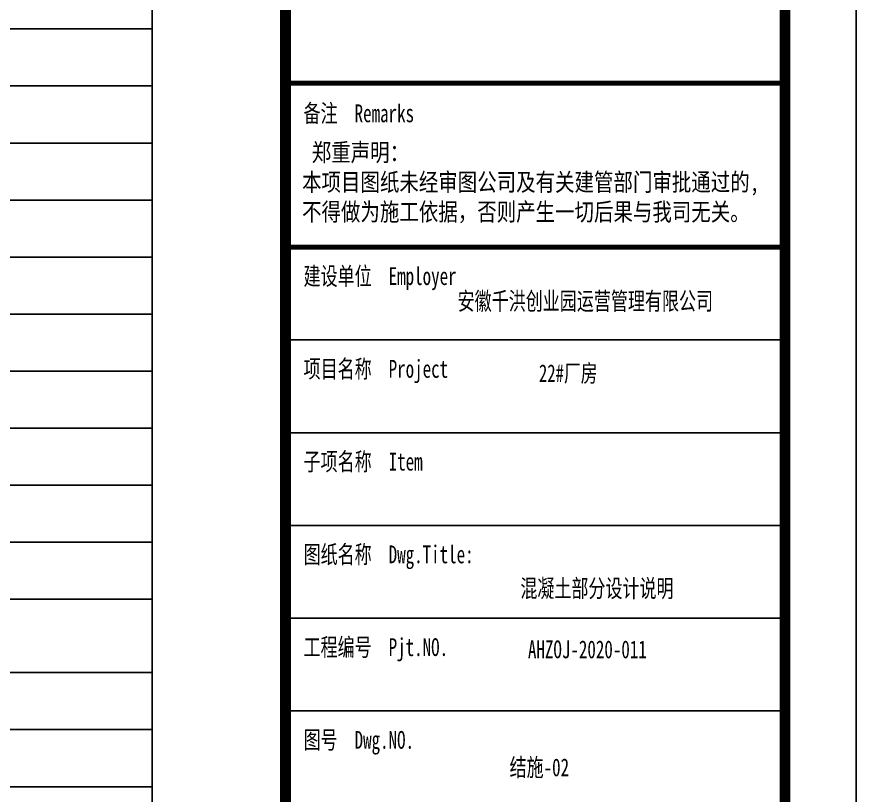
# Model space of a CAD drawing. Extents: x 180850 to 1399066, y 48356 to 327880.
# Drawn here: x 294374 to 302694, y 146149 to 153864 of the extents above; entities that cross this region are included whole.
import ezdxf
from ezdxf.enums import TextEntityAlignment as Align

# ---------------------------------------------------------------- set-up
doc = ezdxf.new("R2010")
doc.units = 0
doc.header["$LTSCALE"] = 1000
doc.layers.add('PUB_TITLE', color=4, linetype='Continuous')
doc.layers.add('TK', color=4, linetype='Continuous')
doc.styles.add('_gyy_title_ST', font='', dxfattribs={"width": 0.8})
doc.styles.get('_gyy_title_ST').set_extended_font_data('SimSun')

msp = doc.modelspace()

# ---------------------------------------------------------------- linework, layer by layer
at = {"layer": 'PUB_TITLE'}
for p, q in [((301986.93, 153206.51), (297037.44, 153206.51)), ((301986.93, 150661.06), (297037.44, 150661.06)), ((301986.93, 149741.87), (297037.44, 149741.87)), ((301986.93, 148822.68), (297037.44, 148822.68)), ((301986.93, 147903.48), (297037.44, 147903.48)), ((301986.93, 146984.29), (297037.44, 146984.29))]:
    msp.add_line(p, q, dxfattribs=at)
msp.add_lwpolyline([(243229.36, 177105.5), (302694, 177105.5), (302694, 135105.51), (243229.36, 135105.51)], close=True, dxfattribs=at)
at = {"layer": 'PUB_TITLE', "const_width": 106.06}
for points in [[(244997.04, 135812.58), (244997.04, 176398.43), (301986.93, 176398.43), (301986.93, 135812.58)], [(297037.44, 176398.43), (301986.93, 176398.43), (301986.93, 135812.58), (297037.44, 135812.58)]]:
    msp.add_lwpolyline(points, close=True, dxfattribs=at)
at = {"layer": 'PUB_TITLE', "const_width": 49.49}
for points in [[(297037.44, 153206.51), (301986.93, 153206.51)], [(297037.44, 151580.25), (301986.93, 151580.25)]]:
    msp.add_lwpolyline(points, dxfattribs=at)
at = {"layer": 'TK'}
for p, q in [((295714.24, 172403.6), (295714.24, 137479.61)), ((279505.83, 153743.38), (295714.24, 153743.38)), ((280205.36, 153178.12), (295714.24, 153178.12)), ((280205.36, 152612.85), (295714.24, 152612.85)), ((280205.36, 152047.58), (295714.24, 152047.58)), ((280205.36, 151482.31), (295714.24, 151482.31)), ((280205.36, 150917.04), (295714.24, 150917.04)), ((280205.36, 150351.77), (295714.24, 150351.77)), ((280205.36, 149786.51), (295714.24, 149786.51)), ((280205.36, 149221.24), (295714.24, 149221.24)), ((280205.36, 148655.97), (295714.24, 148655.97)), ((280205.36, 148090.7), (295714.24, 148090.7)), ((280205.36, 147364.43), (295714.24, 147364.43)), ((280205.36, 146799.16), (295714.24, 146799.16)), ((280205.36, 146233.89), (295714.24, 146233.89))]:
    msp.add_line(p, q, dxfattribs=at)

# ---------------------------------------------------------------- texts
at = {"layer": 'PUB_TITLE', "style": '_gyy_title_ST', "width": 0.7}
for s, height, p in [('备注  Remarks', 176.7675, (297216.36, 152818.86)), ('建设单位  Employer', 176.7675, (297216.36, 151205.5)), ('项目名称  Project', 176.7675, (297216.36, 150286.31)), ('子项名称  Item', 176.767, (297216.36, 149367.12)), ('图纸名称  Dwg.Title:', 176.7675, (297216.36, 148447.93)), ('工程编号  Pjt.NO.', 176.7675, (297216.36, 147528.74)), ('图号  Dwg.NO.', 176.7675, (297216.36, 146609.54))]:
    msp.add_text(s, height=height, dxfattribs=at).set_placement(p)
at = {"layer": 'PUB_TITLE', "color": 2, "style": '_gyy_title_ST', "width": 0.7}
for s, height, p in [('安徽千洪创业园运营管理有限公司', 176.7675, (300009.17, 151050.01)), ('22#厂房', 173.862, (299839.35, 150335.31))]:
    msp.add_text(s, height=height, dxfattribs=at).set_placement(p, align=Align.MIDDLE)
at = {"layer": 'PUB_TITLE', "color": 6, "style": '_gyy_title_ST', "width": 0.7}
msp.add_text('混凝土部分设计说明', height=176.767, dxfattribs=at).set_placement((300124.35, 148202.63), align=Align.MIDDLE)
at = {"layer": 'PUB_TITLE', "color": 2, "style": '_gyy_title_ST', "width": 0.7}
msp.add_text('AHZOJ-2020-011', height=176.7675, dxfattribs=at).set_placement((300029.4, 147506.49), align=Align.CENTER)
at = {"layer": 'PUB_TITLE', "color": 6, "style": '_gyy_title_ST', "width": 0.7}
msp.add_text('结施-02', height=176.767, dxfattribs=at).set_placement((299553.02, 146337.15), align=Align.CENTER)
at = {"layer": 'PUB_TITLE', "insert": (297201.58, 152608.75), "char_height": 176.7675, "width": 5656.5654, "attachment_point": 1, "style": '_gyy_title_ST'}
msp.add_mtext(' 郑重声明：\\P本项目图纸未经审图公司及有关建管部门审批通过的,\\P不得做为施工依据，否则产生一切后果与我司无关。', dxfattribs=at)

doc.saveas('drawing.dxf')
